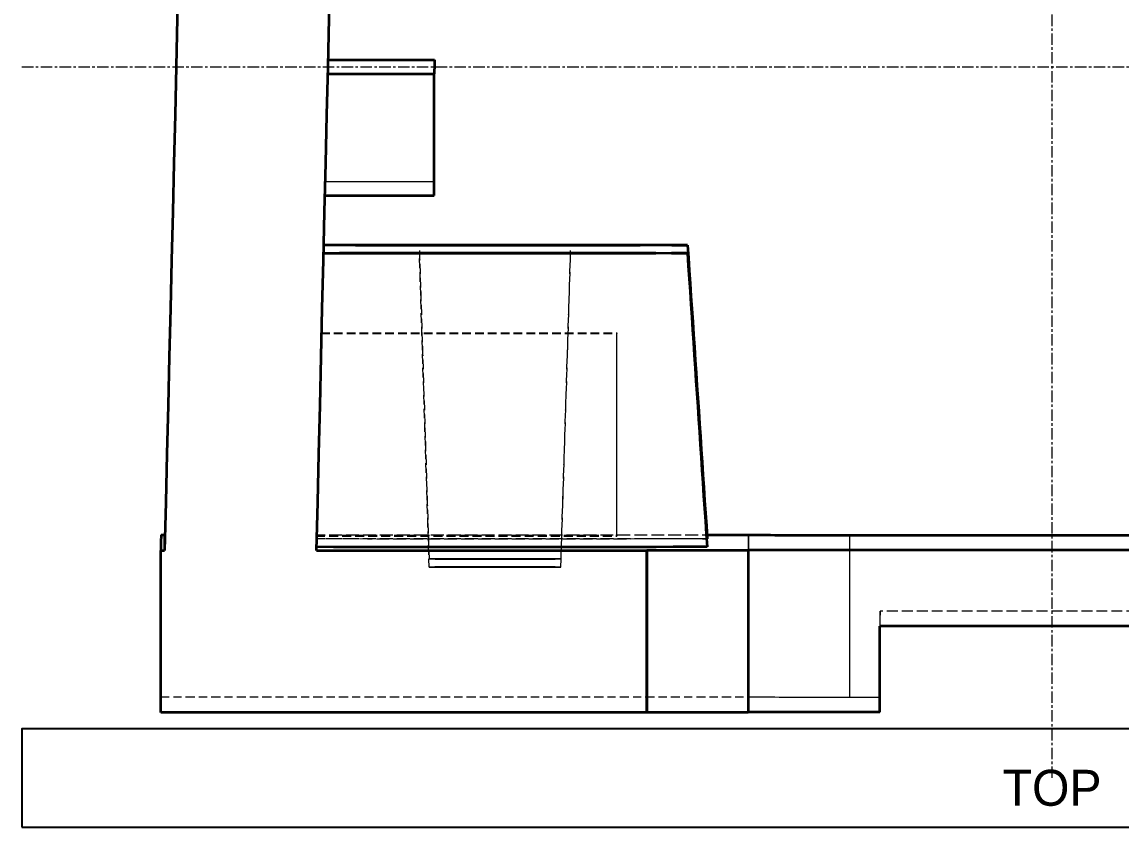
# Model space of a CAD drawing. Header units: millimetres. Extents: x 10 to 410, y 10 to 287.
# Drawn here: x 278 to 345.2, y 187 to 236.2 of the extents above; entities that cross this region are included whole.
import ezdxf
from ezdxf.enums import TextEntityAlignment as Align

# ---------------------------------------------------------------- set-up
doc = ezdxf.new("R2010")
doc.units = ezdxf.units.MM
doc.linetypes.add('CENTER', pattern=[1.15, 0.7, -0.15, 0.15, -0.15])
doc.linetypes.add('DASHED', pattern=[0.75, 0.5, -0.25])
for name, color, linetype, lineweight in [('CENTER', 4, 'CENTER', 13), ('HIDDEN', 8, 'DASHED', 18), ('TITLE_BLOCK', 7, 'CONTINUOUS', 25), ('VISIBLE', 7, 'CONTINUOUS', 35)]:
    doc.layers.add(name, color=color, linetype=linetype, lineweight=lineweight)

msp = doc.modelspace()

# ---------------------------------------------------------------- linework, layer by layer
at = {"layer": 'CENTER'}
for p, q in [((341, 190), (341, 273)), ((278, 233.5), (404, 233.5))]:
    msp.add_line(p, q, dxfattribs=at)
at = {"layer": 'HIDDEN'}
for points in [[(288.365, 273), (288.294, 270.038), (288.224, 267.076), (288.153, 264.114), (288.083, 261.152), (288.012, 258.19), (287.942, 255.228), (287.871, 252.266), (287.801, 249.304), (287.73, 246.342), (287.66, 243.38), (287.589, 240.418), (287.519, 237.455), (287.448, 234.493), (287.378, 231.531), (287.307, 228.569), (287.237, 225.607), (287.166, 222.645), (287.095, 219.683), (287.025, 216.721), (286.954, 213.759), (286.884, 210.797), (286.813, 207.835), (286.743, 204.873)], [(296.033, 204.873), (296.103, 207.835), (296.174, 210.797), (296.244, 213.759), (296.315, 216.721), (296.386, 219.683), (296.456, 222.645), (296.527, 225.607), (296.597, 228.569), (296.668, 231.531), (296.738, 234.493), (296.809, 237.455), (296.879, 240.418), (296.95, 243.38), (297.02, 246.342), (297.091, 249.304), (297.161, 252.266), (297.232, 255.228), (297.302, 258.19), (297.373, 261.152), (297.443, 264.114), (297.514, 267.076), (297.584, 270.038), (297.655, 273)], [(296.548, 226.496), (296.556, 226.819), (296.563, 227.142), (296.571, 227.466), (296.579, 227.789), (296.587, 228.112), (296.594, 228.435), (296.602, 228.758), (296.61, 229.081), (296.617, 229.404), (296.625, 229.728), (296.633, 230.051), (296.64, 230.374), (296.648, 230.697), (296.656, 231.02), (296.663, 231.343), (296.671, 231.666), (296.679, 231.989), (296.687, 232.313), (296.694, 232.636), (296.702, 232.959), (296.71, 233.282), (296.717, 233.605), (296.725, 233.928)], [(296.71, 233.072), (296.71, 233.109), (296.711, 233.146), (296.712, 233.183), (296.712, 233.221), (296.713, 233.258), (296.714, 233.295), (296.714, 233.332), (296.715, 233.37), (296.716, 233.407), (296.716, 233.444), (296.717, 233.481), (296.718, 233.519), (296.718, 233.556), (296.719, 233.593), (296.72, 233.63), (296.72, 233.668), (296.721, 233.705), (296.722, 233.742), (296.722, 233.779), (296.723, 233.817), (296.724, 233.854), (296.724, 233.891), (296.725, 233.928)], [(296.725, 233.928), (296.725, 233.928), (296.725, 233.928), (296.726, 233.928), (296.726, 233.928), (296.726, 233.928), (296.726, 233.928), (296.727, 233.928), (296.727, 233.928), (296.727, 233.928), (296.727, 233.928), (296.728, 233.928), (296.728, 233.928), (296.728, 233.928), (296.728, 233.928), (296.729, 233.928), (296.729, 233.928), (296.729, 233.928), (296.729, 233.928), (296.729, 233.928), (296.73, 233.928), (296.73, 233.928), (296.73, 233.928), (296.73, 233.928)], [(303.228, 226.496), (303.228, 226.819), (303.228, 227.142), (303.228, 227.466), (303.228, 227.789), (303.228, 228.112), (303.228, 228.435), (303.228, 228.758), (303.228, 229.081), (303.228, 229.404), (303.228, 229.728), (303.228, 230.051), (303.228, 230.374), (303.228, 230.697), (303.228, 231.02), (303.228, 231.343), (303.228, 231.666), (303.228, 231.989), (303.228, 232.313), (303.228, 232.636), (303.228, 232.959), (303.228, 233.282), (303.228, 233.605), (303.228, 233.928)], [(296.533, 225.64), (296.54, 225.963), (296.548, 226.286), (296.556, 226.609), (296.564, 226.932), (296.571, 227.255), (296.579, 227.578), (296.587, 227.902), (296.594, 228.225), (296.602, 228.548), (296.61, 228.871), (296.617, 229.194), (296.625, 229.517), (296.633, 229.84), (296.64, 230.164), (296.648, 230.487), (296.656, 230.81), (296.664, 231.133), (296.671, 231.456), (296.679, 231.779), (296.687, 232.102), (296.694, 232.425), (296.702, 232.749), (296.71, 233.072)], [(296.71, 233.072), (296.71, 233.072), (296.71, 233.072), (296.71, 233.072), (296.71, 233.072), (296.71, 233.072), (296.71, 233.072), (296.71, 233.072), (296.71, 233.072), (296.71, 233.072), (296.71, 233.072), (296.71, 233.072), (296.71, 233.072), (296.71, 233.072), (296.71, 233.072), (296.71, 233.072), (296.71, 233.072), (296.71, 233.072), (296.71, 233.072), (296.71, 233.072), (296.71, 233.072), (296.71, 233.072), (296.71, 233.072), (296.71, 233.072)], [(296.533, 225.64), (296.533, 225.677), (296.534, 225.714), (296.535, 225.751), (296.535, 225.789), (296.536, 225.826), (296.537, 225.863), (296.537, 225.9), (296.538, 225.938), (296.539, 225.975), (296.539, 226.012), (296.54, 226.049), (296.541, 226.087), (296.541, 226.124), (296.542, 226.161), (296.543, 226.198), (296.543, 226.236), (296.544, 226.273), (296.545, 226.31), (296.545, 226.347), (296.546, 226.385), (296.547, 226.422), (296.547, 226.459), (296.548, 226.496)], [(296.548, 226.496), (296.838, 226.496), (297.129, 226.496), (297.419, 226.496), (297.71, 226.496), (298, 226.496), (298.291, 226.496), (298.581, 226.496), (298.872, 226.496), (299.162, 226.496), (299.452, 226.496), (299.743, 226.496), (300.033, 226.496), (300.324, 226.496), (300.614, 226.496), (300.905, 226.496), (301.195, 226.496), (301.485, 226.496), (301.776, 226.496), (302.066, 226.496), (302.357, 226.496), (302.647, 226.496), (302.938, 226.496), (303.228, 226.496)], [(303.228, 226.496), (303.227, 226.459), (303.227, 226.422), (303.226, 226.385), (303.225, 226.347), (303.225, 226.31), (303.224, 226.273), (303.223, 226.236), (303.223, 226.198), (303.222, 226.161), (303.221, 226.124), (303.221, 226.087), (303.22, 226.049), (303.219, 226.012), (303.219, 225.975), (303.218, 225.938), (303.217, 225.9), (303.217, 225.863), (303.216, 225.826), (303.215, 225.789), (303.215, 225.751), (303.214, 225.714), (303.213, 225.677), (303.213, 225.64)], [(296.533, 225.64), (296.533, 225.64), (296.533, 225.64), (296.533, 225.64), (296.533, 225.64), (296.533, 225.64), (296.533, 225.64), (296.533, 225.64), (296.533, 225.64), (296.533, 225.64), (296.533, 225.64), (296.533, 225.64), (296.533, 225.64), (296.533, 225.64), (296.533, 225.64), (296.533, 225.64), (296.533, 225.64), (296.533, 225.64), (296.533, 225.64), (296.533, 225.64), (296.533, 225.64), (296.533, 225.64), (296.533, 225.64), (296.533, 225.64)], [(296.456, 222.589), (296.438, 221.808), (296.419, 221.027), (296.4, 220.246), (296.382, 219.465), (296.363, 218.684), (296.345, 217.903), (296.326, 217.122), (296.307, 216.341), (296.289, 215.56), (296.27, 214.779), (296.252, 213.998), (296.233, 213.217), (296.214, 212.436), (296.196, 211.655), (296.177, 210.874), (296.159, 210.093), (296.14, 209.311), (296.121, 208.53), (296.103, 207.749), (296.084, 206.968), (296.066, 206.187), (296.047, 205.406), (296.028, 204.625)], [(296.029, 204.65), (296.048, 205.43), (296.066, 206.211), (296.085, 206.992), (296.103, 207.773), (296.122, 208.553), (296.14, 209.334), (296.159, 210.115), (296.178, 210.896), (296.196, 211.677), (296.215, 212.457), (296.233, 213.238), (296.252, 214.019), (296.271, 214.8), (296.289, 215.58), (296.308, 216.361), (296.326, 217.142), (296.345, 217.923), (296.364, 218.704), (296.382, 219.484), (296.401, 220.265), (296.419, 221.046), (296.438, 221.827), (296.457, 222.607)], [(296.456, 222.589), (296.456, 222.59), (296.456, 222.591), (296.456, 222.591), (296.456, 222.592), (296.456, 222.593), (296.456, 222.594), (296.456, 222.595), (296.456, 222.595), (296.456, 222.596), (296.456, 222.597), (296.456, 222.598), (296.456, 222.599), (296.456, 222.599), (296.456, 222.6), (296.456, 222.601), (296.456, 222.602), (296.456, 222.603), (296.456, 222.603), (296.456, 222.604), (296.456, 222.605), (296.456, 222.606), (296.456, 222.607), (296.457, 222.607)], [(296.46, 222.589), (296.46, 222.589), (296.46, 222.589), (296.46, 222.589), (296.46, 222.589), (296.46, 222.589), (296.459, 222.589), (296.459, 222.589), (296.459, 222.589), (296.459, 222.589), (296.459, 222.589), (296.458, 222.589), (296.458, 222.589), (296.458, 222.589), (296.458, 222.589), (296.458, 222.589), (296.457, 222.589), (296.457, 222.589), (296.457, 222.589), (296.457, 222.589), (296.457, 222.589), (296.457, 222.589), (296.456, 222.589), (296.456, 222.589)], [(296.457, 222.607), (296.457, 222.607), (296.457, 222.607), (296.457, 222.607), (296.457, 222.607), (296.457, 222.607), (296.458, 222.607), (296.458, 222.607), (296.458, 222.607), (296.458, 222.607), (296.458, 222.607), (296.459, 222.607), (296.459, 222.607), (296.459, 222.607), (296.459, 222.607), (296.459, 222.607), (296.46, 222.607), (296.46, 222.607), (296.46, 222.607), (296.46, 222.607), (296.46, 222.607), (296.461, 222.607), (296.461, 222.607), (296.461, 222.607)], [(302.915, 203.399), (302.889, 204.234), (302.863, 205.068), (302.837, 205.903), (302.811, 206.738), (302.785, 207.573), (302.759, 208.407), (302.733, 209.242), (302.706, 210.077), (302.68, 210.912), (302.654, 211.746), (302.628, 212.581), (302.602, 213.416), (302.576, 214.251), (302.55, 215.085), (302.524, 215.92), (302.498, 216.755), (302.472, 217.59), (302.446, 218.424), (302.42, 219.259), (302.393, 220.094), (302.367, 220.929), (302.341, 221.763), (302.315, 222.598)], [(310.967, 203.399), (310.993, 204.234), (311.019, 205.068), (311.045, 205.903), (311.071, 206.738), (311.097, 207.573), (311.123, 208.407), (311.149, 209.242), (311.175, 210.077), (311.201, 210.912), (311.227, 211.746), (311.253, 212.581), (311.28, 213.416), (311.306, 214.251), (311.332, 215.085), (311.358, 215.92), (311.384, 216.755), (311.41, 217.59), (311.436, 218.424), (311.462, 219.259), (311.488, 220.094), (311.514, 220.929), (311.54, 221.763), (311.567, 222.598)], [(296.02, 204.157), (296.039, 204.938), (296.057, 205.719), (296.076, 206.499), (296.094, 207.28), (296.113, 208.061), (296.132, 208.842), (296.15, 209.622), (296.169, 210.403), (296.187, 211.184), (296.206, 211.965), (296.225, 212.746), (296.243, 213.526), (296.262, 214.307), (296.28, 215.088), (296.299, 215.869), (296.318, 216.649), (296.336, 217.43), (296.355, 218.211), (296.373, 218.992), (296.392, 219.773), (296.411, 220.553), (296.429, 221.334), (296.448, 222.115)], [(296.447, 222.096), (296.429, 221.315), (296.41, 220.534), (296.392, 219.753), (296.373, 218.972), (296.354, 218.191), (296.336, 217.41), (296.317, 216.629), (296.299, 215.848), (296.28, 215.067), (296.261, 214.286), (296.243, 213.505), (296.224, 212.724), (296.206, 211.943), (296.187, 211.162), (296.168, 210.381), (296.15, 209.6), (296.131, 208.819), (296.113, 208.038), (296.094, 207.257), (296.075, 206.476), (296.057, 205.695), (296.038, 204.914), (296.02, 204.133)], [(296.447, 222.096), (296.447, 222.097), (296.447, 222.098), (296.447, 222.099), (296.447, 222.1), (296.447, 222.1), (296.447, 222.101), (296.447, 222.102), (296.447, 222.103), (296.448, 222.104), (296.448, 222.104), (296.448, 222.105), (296.448, 222.106), (296.448, 222.107), (296.448, 222.108), (296.448, 222.109), (296.448, 222.109), (296.448, 222.11), (296.448, 222.111), (296.448, 222.112), (296.448, 222.113), (296.448, 222.113), (296.448, 222.114), (296.448, 222.115)], [(296.449, 222.096), (296.449, 222.096), (296.449, 222.096), (296.449, 222.096), (296.448, 222.096), (296.448, 222.096), (296.448, 222.096), (296.448, 222.096), (296.448, 222.096), (296.448, 222.096), (296.448, 222.096), (296.448, 222.096), (296.448, 222.096), (296.448, 222.096), (296.448, 222.096), (296.448, 222.096), (296.448, 222.096), (296.448, 222.096), (296.448, 222.096), (296.448, 222.096), (296.448, 222.096), (296.447, 222.096), (296.447, 222.096), (296.447, 222.096)], [(296.448, 222.115), (296.448, 222.115), (296.448, 222.115), (296.448, 222.115), (296.448, 222.115), (296.448, 222.115), (296.448, 222.115), (296.448, 222.115), (296.448, 222.115), (296.448, 222.115), (296.448, 222.115), (296.448, 222.115), (296.448, 222.115), (296.449, 222.115), (296.449, 222.115), (296.449, 222.115), (296.449, 222.115), (296.449, 222.115), (296.449, 222.115), (296.449, 222.115), (296.449, 222.115), (296.449, 222.115), (296.449, 222.115), (296.449, 222.115)], [(302.906, 202.906), (302.88, 203.741), (302.854, 204.576), (302.828, 205.411), (302.802, 206.245), (302.776, 207.08), (302.75, 207.915), (302.724, 208.75), (302.698, 209.584), (302.672, 210.419), (302.645, 211.254), (302.619, 212.089), (302.593, 212.923), (302.567, 213.758), (302.541, 214.593), (302.515, 215.428), (302.489, 216.262), (302.463, 217.097), (302.437, 217.932), (302.411, 218.767), (302.385, 219.601), (302.359, 220.436), (302.332, 221.271), (302.306, 222.106)], [(310.958, 202.906), (310.984, 203.741), (311.01, 204.576), (311.036, 205.411), (311.062, 206.245), (311.088, 207.08), (311.114, 207.915), (311.14, 208.75), (311.166, 209.584), (311.193, 210.419), (311.219, 211.254), (311.245, 212.089), (311.271, 212.923), (311.297, 213.758), (311.323, 214.593), (311.349, 215.428), (311.375, 216.262), (311.401, 217.097), (311.427, 217.932), (311.453, 218.767), (311.479, 219.601), (311.506, 220.436), (311.532, 221.271), (311.558, 222.106)], [(296.032, 204.798), (296.044, 205.337), (296.057, 205.875), (296.07, 206.414), (296.083, 206.952), (296.096, 207.491), (296.109, 208.029), (296.121, 208.568), (296.134, 209.106), (296.147, 209.645), (296.16, 210.184), (296.173, 210.722), (296.185, 211.261), (296.198, 211.799), (296.211, 212.338), (296.224, 212.876), (296.237, 213.415), (296.25, 213.953), (296.262, 214.492), (296.275, 215.031), (296.288, 215.569), (296.301, 216.108), (296.314, 216.646), (296.326, 217.185)], [(296.033, 204.852), (296.045, 205.39), (296.058, 205.929), (296.071, 206.467), (296.084, 207.006), (296.097, 207.544), (296.109, 208.083), (296.122, 208.621), (296.135, 209.16), (296.148, 209.699), (296.161, 210.237), (296.174, 210.776), (296.186, 211.314), (296.199, 211.853), (296.212, 212.391), (296.225, 212.93), (296.238, 213.468), (296.251, 214.007), (296.263, 214.546), (296.276, 215.084), (296.289, 215.623), (296.302, 216.161), (296.315, 216.7), (296.327, 217.238)], [(296.326, 217.185), (296.327, 217.187), (296.327, 217.189), (296.327, 217.192), (296.327, 217.194), (296.327, 217.196), (296.327, 217.199), (296.327, 217.201), (296.327, 217.203), (296.327, 217.206), (296.327, 217.208), (296.327, 217.21), (296.327, 217.213), (296.327, 217.215), (296.327, 217.217), (296.327, 217.22), (296.327, 217.222), (296.327, 217.224), (296.327, 217.227), (296.327, 217.229), (296.327, 217.231), (296.327, 217.234), (296.327, 217.236), (296.327, 217.238)], [(296.326, 217.185), (297.111, 217.185), (297.896, 217.185), (298.681, 217.185), (299.465, 217.185), (300.25, 217.185), (301.035, 217.185), (301.82, 217.185), (302.604, 217.185), (303.389, 217.185), (304.174, 217.185), (304.959, 217.185), (305.743, 217.185), (306.528, 217.185), (307.313, 217.185), (308.098, 217.185), (308.882, 217.185), (309.667, 217.185), (310.452, 217.185), (311.237, 217.185), (312.021, 217.185), (312.806, 217.185), (313.591, 217.185), (314.376, 217.185)], [(296.327, 217.238), (297.112, 217.238), (297.897, 217.238), (298.682, 217.238), (299.466, 217.238), (300.251, 217.238), (301.036, 217.238), (301.821, 217.238), (302.605, 217.238), (303.39, 217.238), (304.175, 217.238), (304.96, 217.238), (305.744, 217.238), (306.529, 217.238), (307.314, 217.238), (308.099, 217.238), (308.883, 217.238), (309.668, 217.238), (310.453, 217.238), (311.238, 217.238), (312.022, 217.238), (312.807, 217.238), (313.592, 217.238), (314.377, 217.238)], [(314.377, 217.238), (314.377, 217.236), (314.377, 217.234), (314.377, 217.231), (314.377, 217.229), (314.376, 217.227), (314.376, 217.224), (314.376, 217.222), (314.376, 217.22), (314.376, 217.217), (314.376, 217.215), (314.376, 217.213), (314.376, 217.21), (314.376, 217.208), (314.376, 217.206), (314.376, 217.203), (314.376, 217.201), (314.376, 217.199), (314.376, 217.196), (314.376, 217.194), (314.376, 217.192), (314.376, 217.189), (314.376, 217.187), (314.376, 217.185)], [(314.376, 204.798), (314.376, 205.337), (314.376, 205.875), (314.376, 206.414), (314.376, 206.952), (314.376, 207.491), (314.376, 208.029), (314.376, 208.568), (314.376, 209.106), (314.376, 209.645), (314.376, 210.184), (314.376, 210.722), (314.376, 211.261), (314.376, 211.799), (314.376, 212.338), (314.376, 212.876), (314.376, 213.415), (314.376, 213.953), (314.376, 214.492), (314.376, 215.031), (314.376, 215.569), (314.376, 216.108), (314.376, 216.646), (314.376, 217.185)], [(314.377, 204.852), (314.377, 205.39), (314.377, 205.929), (314.377, 206.467), (314.377, 207.006), (314.377, 207.544), (314.377, 208.083), (314.377, 208.621), (314.377, 209.16), (314.377, 209.699), (314.377, 210.237), (314.377, 210.776), (314.377, 211.314), (314.377, 211.853), (314.377, 212.391), (314.377, 212.93), (314.377, 213.468), (314.377, 214.007), (314.377, 214.546), (314.377, 215.084), (314.377, 215.623), (314.377, 216.161), (314.377, 216.7), (314.377, 217.238)], [(286.507, 194.964), (286.507, 195.394), (286.507, 195.825), (286.507, 196.256), (286.507, 196.687), (286.507, 197.118), (286.507, 197.549), (286.507, 197.979), (286.507, 198.41), (286.507, 198.841), (286.507, 199.272), (286.507, 199.703), (286.507, 200.134), (286.507, 200.565), (286.507, 200.995), (286.507, 201.426), (286.507, 201.857), (286.507, 202.288), (286.507, 202.719), (286.507, 203.15), (286.507, 203.58), (286.507, 204.011), (286.507, 204.442), (286.507, 204.873)], [(296.028, 204.625), (296.028, 204.605), (296.028, 204.585), (296.027, 204.564), (296.027, 204.544), (296.027, 204.524), (296.026, 204.503), (296.026, 204.483), (296.026, 204.462), (296.025, 204.442), (296.025, 204.422), (296.024, 204.401), (296.024, 204.381), (296.024, 204.361), (296.023, 204.34), (296.023, 204.32), (296.023, 204.3), (296.022, 204.279), (296.022, 204.259), (296.022, 204.238), (296.021, 204.218), (296.021, 204.198), (296.02, 204.177), (296.02, 204.157)], [(319.864, 204.636), (318.828, 204.628), (317.791, 204.625), (316.755, 204.623), (315.719, 204.621), (314.682, 204.619), (313.646, 204.618), (312.61, 204.617), (311.573, 204.617), (310.537, 204.616), (309.501, 204.615), (308.464, 204.615), (307.428, 204.615), (306.392, 204.615), (305.355, 204.615), (304.319, 204.615), (303.283, 204.616), (302.246, 204.617), (301.21, 204.617), (300.174, 204.618), (299.137, 204.62), (298.101, 204.621), (297.065, 204.623), (296.028, 204.625)], [(296.032, 204.798), (296.031, 204.792), (296.031, 204.785), (296.031, 204.779), (296.031, 204.772), (296.031, 204.766), (296.031, 204.759), (296.031, 204.753), (296.031, 204.746), (296.031, 204.74), (296.03, 204.733), (296.03, 204.727), (296.03, 204.721), (296.03, 204.714), (296.03, 204.708), (296.03, 204.701), (296.03, 204.695), (296.03, 204.688), (296.029, 204.682), (296.029, 204.675), (296.029, 204.669), (296.029, 204.662), (296.029, 204.656), (296.029, 204.65)], [(296.029, 204.65), (297.067, 204.652), (298.105, 204.654), (299.143, 204.655), (300.181, 204.657), (301.22, 204.658), (302.258, 204.658), (303.296, 204.659), (304.334, 204.659), (305.372, 204.66), (306.41, 204.66), (307.448, 204.66), (308.486, 204.66), (309.524, 204.659), (310.563, 204.659), (311.601, 204.658), (312.639, 204.658), (313.677, 204.657), (314.715, 204.655), (315.753, 204.654), (316.791, 204.652), (317.829, 204.65), (318.868, 204.646), (319.906, 204.637)], [(296.032, 204.798), (296.829, 204.798), (297.627, 204.798), (298.424, 204.798), (299.222, 204.798), (300.019, 204.798), (300.817, 204.798), (301.615, 204.798), (302.412, 204.798), (303.21, 204.798), (304.007, 204.798), (304.805, 204.798), (305.602, 204.798), (306.4, 204.798), (307.198, 204.798), (307.995, 204.798), (308.793, 204.798), (309.59, 204.798), (310.388, 204.798), (311.185, 204.798), (311.983, 204.798), (312.781, 204.798), (313.578, 204.798), (314.376, 204.798)], [(296.033, 204.873), (297.07, 204.873), (298.107, 204.873), (299.145, 204.873), (300.182, 204.873), (301.219, 204.873), (302.256, 204.873), (303.294, 204.873), (304.331, 204.873), (305.368, 204.873), (306.406, 204.873), (307.443, 204.873), (308.48, 204.873), (309.517, 204.873), (310.555, 204.873), (311.592, 204.873), (312.629, 204.873), (313.666, 204.873), (314.704, 204.873), (315.741, 204.873), (316.778, 204.873), (317.815, 204.873), (318.853, 204.873), (319.89, 204.873)], [(296.033, 204.873), (296.033, 204.872), (296.033, 204.871), (296.033, 204.87), (296.033, 204.869), (296.033, 204.868), (296.033, 204.867), (296.033, 204.866), (296.033, 204.866), (296.033, 204.865), (296.033, 204.864), (296.033, 204.863), (296.033, 204.862), (296.033, 204.861), (296.033, 204.86), (296.033, 204.859), (296.033, 204.858), (296.033, 204.857), (296.033, 204.856), (296.033, 204.855), (296.033, 204.854), (296.033, 204.853), (296.033, 204.852), (296.033, 204.852)], [(296.033, 204.852), (296.83, 204.852), (297.628, 204.852), (298.425, 204.852), (299.223, 204.852), (300.02, 204.852), (300.818, 204.852), (301.616, 204.852), (302.413, 204.852), (303.211, 204.852), (304.008, 204.852), (304.806, 204.852), (305.603, 204.852), (306.401, 204.852), (307.199, 204.852), (307.996, 204.852), (308.794, 204.852), (309.591, 204.852), (310.389, 204.852), (311.186, 204.852), (311.984, 204.852), (312.782, 204.852), (313.579, 204.852), (314.377, 204.852)], [(314.377, 204.852), (314.377, 204.849), (314.377, 204.847), (314.377, 204.845), (314.377, 204.842), (314.376, 204.84), (314.376, 204.838), (314.376, 204.835), (314.376, 204.833), (314.376, 204.831), (314.376, 204.828), (314.376, 204.826), (314.376, 204.824), (314.376, 204.821), (314.376, 204.819), (314.376, 204.817), (314.376, 204.814), (314.376, 204.812), (314.376, 204.81), (314.376, 204.807), (314.376, 204.805), (314.376, 204.803), (314.376, 204.8), (314.376, 204.798)], [(322.428, 204.873), (322.428, 204.442), (322.428, 204.011), (322.428, 203.58), (322.428, 203.15), (322.428, 202.719), (322.428, 202.288), (322.428, 201.857), (322.428, 201.426), (322.428, 200.995), (322.428, 200.565), (322.428, 200.134), (322.428, 199.703), (322.428, 199.272), (322.428, 198.841), (322.428, 198.41), (322.428, 197.979), (322.428, 197.549), (322.428, 197.118), (322.428, 196.687), (322.428, 196.256), (322.428, 195.825), (322.428, 195.394), (322.428, 194.964)], [(322.428, 194.942), (322.428, 195.373), (322.428, 195.804), (322.428, 196.235), (322.428, 196.666), (322.428, 197.096), (322.428, 197.527), (322.428, 197.958), (322.428, 198.389), (322.428, 198.82), (322.428, 199.251), (322.428, 199.681), (322.428, 200.112), (322.428, 200.543), (322.428, 200.974), (322.428, 201.405), (322.428, 201.836), (322.428, 202.267), (322.428, 202.697), (322.428, 203.128), (322.428, 203.559), (322.428, 203.99), (322.428, 204.421), (322.428, 204.852)], [(322.428, 204.852), (322.428, 204.421), (322.428, 203.99), (322.428, 203.559), (322.428, 203.128), (322.428, 202.697), (322.428, 202.267), (322.428, 201.836), (322.428, 201.405), (322.428, 200.974), (322.428, 200.543), (322.428, 200.112), (322.428, 199.681), (322.428, 199.251), (322.428, 198.82), (322.428, 198.389), (322.428, 197.958), (322.428, 197.527), (322.428, 197.096), (322.428, 196.666), (322.428, 196.235), (322.428, 195.804), (322.428, 195.373), (322.428, 194.942)], [(328.621, 194.931), (328.621, 195.362), (328.621, 195.793), (328.621, 196.224), (328.621, 196.655), (328.621, 197.086), (328.621, 197.517), (328.621, 197.947), (328.621, 198.378), (328.621, 198.809), (328.621, 199.24), (328.621, 199.671), (328.621, 200.102), (328.621, 200.532), (328.621, 200.963), (328.621, 201.394), (328.621, 201.825), (328.621, 202.256), (328.621, 202.687), (328.621, 203.117), (328.621, 203.548), (328.621, 203.979), (328.621, 204.41), (328.621, 204.841)], [(296.02, 204.133), (296.02, 204.123), (296.019, 204.113), (296.019, 204.104), (296.019, 204.094), (296.019, 204.084), (296.019, 204.075), (296.018, 204.065), (296.018, 204.055), (296.018, 204.045), (296.018, 204.036), (296.018, 204.026), (296.018, 204.016), (296.017, 204.007), (296.017, 203.997), (296.017, 203.987), (296.017, 203.977), (296.017, 203.968), (296.017, 203.958), (296.016, 203.948), (296.016, 203.939), (296.016, 203.929), (296.016, 203.919), (296.016, 203.909)], [(296.02, 204.157), (297.058, 204.159), (298.096, 204.161), (299.134, 204.163), (300.173, 204.164), (301.211, 204.165), (302.249, 204.166), (303.287, 204.166), (304.325, 204.167), (305.363, 204.167), (306.401, 204.167), (307.439, 204.167), (308.478, 204.167), (309.516, 204.167), (310.554, 204.166), (311.592, 204.166), (312.63, 204.165), (313.668, 204.164), (314.706, 204.163), (315.744, 204.161), (316.783, 204.16), (317.821, 204.157), (318.859, 204.154), (319.897, 204.145)], [(296.021, 204.133), (296.021, 204.133), (296.021, 204.133), (296.021, 204.133), (296.021, 204.133), (296.021, 204.133), (296.021, 204.133), (296.021, 204.133), (296.021, 204.133), (296.021, 204.133), (296.02, 204.133), (296.02, 204.133), (296.02, 204.133), (296.02, 204.133), (296.02, 204.133), (296.02, 204.133), (296.02, 204.133), (296.02, 204.133), (296.02, 204.133), (296.02, 204.133), (296.02, 204.133), (296.02, 204.133), (296.02, 204.133), (296.02, 204.133)], [(310.967, 203.399), (310.616, 203.402), (310.266, 203.403), (309.916, 203.403), (309.566, 203.404), (309.216, 203.405), (308.866, 203.405), (308.516, 203.405), (308.166, 203.405), (307.816, 203.406), (307.466, 203.406), (307.116, 203.406), (306.766, 203.406), (306.416, 203.406), (306.066, 203.406), (305.716, 203.405), (305.366, 203.405), (305.015, 203.405), (304.665, 203.405), (304.315, 203.404), (303.965, 203.403), (303.615, 203.403), (303.265, 203.402), (302.915, 203.399)], [(302.915, 203.399), (303.265, 203.396), (303.615, 203.395), (303.965, 203.394), (304.315, 203.393), (304.665, 203.393), (305.015, 203.393), (305.366, 203.392), (305.716, 203.392), (306.066, 203.392), (306.416, 203.392), (306.766, 203.392), (307.116, 203.392), (307.466, 203.392), (307.816, 203.392), (308.166, 203.392), (308.516, 203.392), (308.866, 203.393), (309.216, 203.393), (309.566, 203.393), (309.916, 203.394), (310.266, 203.395), (310.616, 203.396), (310.967, 203.399)], [(310.958, 202.906), (310.608, 202.909), (310.258, 202.91), (309.908, 202.911), (309.558, 202.912), (309.207, 202.912), (308.857, 202.912), (308.507, 202.913), (308.157, 202.913), (307.807, 202.913), (307.457, 202.913), (307.107, 202.913), (306.757, 202.913), (306.407, 202.913), (306.057, 202.913), (305.707, 202.913), (305.357, 202.913), (305.007, 202.912), (304.657, 202.912), (304.307, 202.912), (303.957, 202.911), (303.606, 202.91), (303.256, 202.909), (302.906, 202.906)], [(302.906, 202.906), (303.256, 202.903), (303.606, 202.902), (303.957, 202.902), (304.307, 202.901), (304.657, 202.901), (305.007, 202.9), (305.357, 202.9), (305.707, 202.9), (306.057, 202.899), (306.407, 202.899), (306.757, 202.899), (307.107, 202.899), (307.457, 202.899), (307.807, 202.899), (308.157, 202.9), (308.507, 202.9), (308.857, 202.9), (309.207, 202.901), (309.558, 202.901), (309.908, 202.902), (310.258, 202.902), (310.608, 202.903), (310.958, 202.906)], [(330.479, 200.196), (330.479, 200.157), (330.478, 200.118), (330.477, 200.079), (330.476, 200.039), (330.476, 200), (330.475, 199.961), (330.474, 199.922), (330.474, 199.883), (330.473, 199.844), (330.472, 199.805), (330.472, 199.766), (330.471, 199.727), (330.47, 199.688), (330.47, 199.648), (330.469, 199.609), (330.468, 199.57), (330.467, 199.531), (330.467, 199.492), (330.466, 199.453), (330.465, 199.414), (330.465, 199.375), (330.464, 199.336), (330.463, 199.296)], [(330.479, 194.931), (330.479, 195.16), (330.479, 195.389), (330.479, 195.618), (330.479, 195.847), (330.479, 196.076), (330.479, 196.305), (330.479, 196.534), (330.479, 196.763), (330.479, 196.991), (330.479, 197.22), (330.479, 197.449), (330.479, 197.678), (330.479, 197.907), (330.479, 198.136), (330.479, 198.365), (330.479, 198.594), (330.479, 198.823), (330.479, 199.051), (330.479, 199.28), (330.479, 199.509), (330.479, 199.738), (330.479, 199.967), (330.479, 200.196)], [(351.537, 200.196), (350.621, 200.196), (349.706, 200.196), (348.79, 200.196), (347.875, 200.196), (346.959, 200.196), (346.044, 200.196), (345.128, 200.196), (344.212, 200.196), (343.297, 200.196), (342.381, 200.196), (341.466, 200.196), (340.55, 200.196), (339.635, 200.196), (338.719, 200.196), (337.804, 200.196), (336.888, 200.196), (335.973, 200.196), (335.057, 200.196), (334.141, 200.196), (333.226, 200.196), (332.31, 200.196), (331.395, 200.196), (330.479, 200.196)], [(286.507, 194.964), (286.506, 194.922), (286.505, 194.88), (286.505, 194.838), (286.504, 194.796), (286.503, 194.754), (286.502, 194.712), (286.502, 194.67), (286.501, 194.628), (286.5, 194.587), (286.499, 194.545), (286.499, 194.503), (286.498, 194.461), (286.497, 194.419), (286.496, 194.377), (286.496, 194.335), (286.495, 194.293), (286.494, 194.251), (286.493, 194.209), (286.493, 194.168), (286.492, 194.126), (286.491, 194.084), (286.49, 194.042), (286.49, 194)], [(286.507, 194.964), (288.069, 194.964), (289.631, 194.964), (291.192, 194.964), (292.754, 194.964), (294.316, 194.964), (295.878, 194.964), (297.44, 194.964), (299.001, 194.964), (300.563, 194.964), (302.125, 194.964), (303.687, 194.964), (305.249, 194.964), (306.81, 194.964), (308.372, 194.964), (309.934, 194.964), (311.496, 194.964), (313.058, 194.964), (314.619, 194.964), (316.181, 194.964), (317.743, 194.964), (319.305, 194.964), (320.867, 194.964), (322.428, 194.964)], [(322.428, 194.942), (322.428, 194.943), (322.428, 194.944), (322.428, 194.945), (322.428, 194.946), (322.428, 194.947), (322.428, 194.948), (322.428, 194.949), (322.428, 194.95), (322.428, 194.951), (322.428, 194.951), (322.428, 194.952), (322.428, 194.953), (322.428, 194.954), (322.428, 194.955), (322.428, 194.956), (322.428, 194.957), (322.428, 194.958), (322.428, 194.959), (322.428, 194.96), (322.428, 194.961), (322.428, 194.962), (322.428, 194.963), (322.428, 194.964)], [(328.621, 194.931), (328.352, 194.931), (328.083, 194.932), (327.813, 194.932), (327.544, 194.932), (327.275, 194.932), (327.006, 194.932), (326.736, 194.932), (326.467, 194.932), (326.198, 194.932), (325.929, 194.933), (325.659, 194.933), (325.39, 194.933), (325.121, 194.933), (324.851, 194.934), (324.582, 194.934), (324.313, 194.934), (324.044, 194.935), (323.774, 194.936), (323.505, 194.936), (323.236, 194.937), (322.967, 194.938), (322.697, 194.939), (322.428, 194.942)], [(330.479, 194.931), (330.399, 194.931), (330.318, 194.931), (330.237, 194.931), (330.156, 194.931), (330.075, 194.931), (329.995, 194.931), (329.914, 194.931), (329.833, 194.931), (329.752, 194.931), (329.671, 194.931), (329.591, 194.931), (329.51, 194.931), (329.429, 194.931), (329.348, 194.931), (329.268, 194.931), (329.187, 194.931), (329.106, 194.931), (329.025, 194.931), (328.944, 194.931), (328.864, 194.931), (328.783, 194.931), (328.702, 194.931), (328.621, 194.931)], [(330.463, 194.032), (330.464, 194.071), (330.465, 194.11), (330.465, 194.149), (330.466, 194.189), (330.467, 194.228), (330.467, 194.267), (330.468, 194.306), (330.469, 194.345), (330.47, 194.384), (330.47, 194.423), (330.471, 194.462), (330.472, 194.501), (330.472, 194.54), (330.473, 194.58), (330.474, 194.619), (330.474, 194.658), (330.475, 194.697), (330.476, 194.736), (330.476, 194.775), (330.477, 194.814), (330.478, 194.853), (330.479, 194.892), (330.479, 194.931)], [(316.218, 194), (316.218, 194.001), (316.218, 194.002), (316.218, 194.003), (316.218, 194.004), (316.218, 194.005), (316.218, 194.006), (316.218, 194.007), (316.218, 194.007), (316.218, 194.008), (316.218, 194.009), (316.218, 194.01), (316.218, 194.011), (316.218, 194.012), (316.218, 194.013), (316.218, 194.014), (316.218, 194.015), (316.218, 194.016), (316.218, 194.017), (316.218, 194.018), (316.218, 194.019), (316.218, 194.02), (316.218, 194.02), (316.218, 194.021)]]:
    msp.add_lwpolyline(points, dxfattribs=at)
at = {"layer": 'TITLE_BLOCK'}
msp.add_lwpolyline([(278, 187), (404, 187), (404, 193), (278, 193)], close=True, dxfattribs=at)
at = {"layer": 'VISIBLE'}
for points in [[(288.348, 272.036), (288.277, 269.074), (288.207, 266.112), (288.136, 263.15), (288.066, 260.188), (287.995, 257.226), (287.925, 254.264), (287.854, 251.302), (287.784, 248.34), (287.713, 245.378), (287.642, 242.416), (287.572, 239.454), (287.501, 236.492), (287.431, 233.53), (287.36, 230.568), (287.29, 227.606), (287.219, 224.644), (287.149, 221.682), (287.078, 218.72), (287.008, 215.758), (286.937, 212.796), (286.867, 209.833), (286.796, 206.871), (286.726, 203.909)], [(296.016, 203.909), (296.086, 206.871), (296.157, 209.833), (296.227, 212.796), (296.298, 215.758), (296.368, 218.72), (296.439, 221.682), (296.509, 224.644), (296.58, 227.606), (296.65, 230.568), (296.721, 233.53), (296.791, 236.492), (296.862, 239.454), (296.933, 242.416), (297.003, 245.378), (297.074, 248.34), (297.144, 251.302), (297.215, 254.264), (297.285, 257.226), (297.356, 260.188), (297.426, 263.15), (297.497, 266.112), (297.567, 269.074), (297.638, 272.036)], [(296.73, 233.928), (297.013, 233.928), (297.295, 233.928), (297.578, 233.928), (297.86, 233.928), (298.143, 233.928), (298.425, 233.928), (298.708, 233.928), (298.99, 233.928), (299.273, 233.928), (299.555, 233.928), (299.838, 233.928), (300.121, 233.928), (300.403, 233.928), (300.686, 233.928), (300.968, 233.928), (301.251, 233.928), (301.533, 233.928), (301.816, 233.928), (302.098, 233.928), (302.381, 233.928), (302.663, 233.928), (302.946, 233.928), (303.228, 233.928)], [(303.228, 233.928), (303.227, 233.891), (303.227, 233.854), (303.226, 233.817), (303.225, 233.779), (303.225, 233.742), (303.224, 233.705), (303.223, 233.668), (303.223, 233.63), (303.222, 233.593), (303.221, 233.556), (303.221, 233.519), (303.22, 233.481), (303.219, 233.444), (303.219, 233.407), (303.218, 233.37), (303.217, 233.332), (303.217, 233.295), (303.216, 233.258), (303.215, 233.221), (303.215, 233.183), (303.214, 233.146), (303.213, 233.109), (303.213, 233.072)], [(296.71, 233.072), (296.993, 233.072), (297.276, 233.072), (297.558, 233.072), (297.841, 233.072), (298.124, 233.072), (298.406, 233.072), (298.689, 233.072), (298.972, 233.072), (299.255, 233.072), (299.537, 233.072), (299.82, 233.072), (300.103, 233.072), (300.385, 233.072), (300.668, 233.072), (300.951, 233.072), (301.234, 233.072), (301.516, 233.072), (301.799, 233.072), (302.082, 233.072), (302.365, 233.072), (302.647, 233.072), (302.93, 233.072), (303.213, 233.072)], [(303.213, 225.64), (303.213, 225.963), (303.213, 226.286), (303.213, 226.609), (303.213, 226.932), (303.213, 227.255), (303.213, 227.578), (303.213, 227.902), (303.213, 228.225), (303.213, 228.548), (303.213, 228.871), (303.213, 229.194), (303.213, 229.517), (303.213, 229.84), (303.213, 230.164), (303.213, 230.487), (303.213, 230.81), (303.213, 231.133), (303.213, 231.456), (303.213, 231.779), (303.213, 232.102), (303.213, 232.425), (303.213, 232.749), (303.213, 233.072)], [(296.533, 225.64), (296.824, 225.64), (297.114, 225.64), (297.404, 225.64), (297.695, 225.64), (297.985, 225.64), (298.276, 225.64), (298.566, 225.64), (298.856, 225.64), (299.147, 225.64), (299.437, 225.64), (299.728, 225.64), (300.018, 225.64), (300.309, 225.64), (300.599, 225.64), (300.889, 225.64), (301.18, 225.64), (301.47, 225.64), (301.761, 225.64), (302.051, 225.64), (302.342, 225.64), (302.632, 225.64), (302.922, 225.64), (303.213, 225.64)], [(318.708, 222.598), (317.741, 222.59), (316.774, 222.587), (315.806, 222.585), (314.839, 222.583), (313.872, 222.582), (312.905, 222.581), (311.937, 222.58), (310.97, 222.579), (310.003, 222.579), (309.035, 222.578), (308.068, 222.578), (307.101, 222.578), (306.133, 222.578), (305.166, 222.578), (304.199, 222.578), (303.232, 222.579), (302.264, 222.58), (301.297, 222.58), (300.33, 222.581), (299.362, 222.583), (298.395, 222.584), (297.428, 222.586), (296.46, 222.589)], [(296.461, 222.607), (297.428, 222.61), (298.395, 222.612), (299.363, 222.614), (300.33, 222.615), (301.297, 222.616), (302.265, 222.617), (303.232, 222.618), (304.199, 222.618), (305.166, 222.618), (306.134, 222.618), (307.101, 222.619), (308.068, 222.618), (309.036, 222.618), (310.003, 222.618), (310.97, 222.617), (311.937, 222.617), (312.905, 222.616), (313.872, 222.615), (314.839, 222.613), (315.806, 222.612), (316.774, 222.609), (317.741, 222.606), (318.708, 222.598)], [(311.567, 222.598), (311.164, 222.601), (310.762, 222.603), (310.36, 222.604), (309.958, 222.604), (309.555, 222.605), (309.153, 222.605), (308.751, 222.606), (308.349, 222.606), (307.946, 222.606), (307.544, 222.606), (307.142, 222.606), (306.74, 222.606), (306.337, 222.606), (305.935, 222.606), (305.533, 222.606), (305.131, 222.606), (304.729, 222.605), (304.326, 222.605), (303.924, 222.604), (303.522, 222.604), (303.12, 222.603), (302.717, 222.601), (302.315, 222.598)], [(302.315, 222.598), (302.717, 222.595), (303.12, 222.594), (303.522, 222.593), (303.924, 222.592), (304.326, 222.592), (304.729, 222.591), (305.131, 222.591), (305.533, 222.591), (305.935, 222.59), (306.337, 222.59), (306.74, 222.59), (307.142, 222.59), (307.544, 222.59), (307.946, 222.59), (308.349, 222.591), (308.751, 222.591), (309.153, 222.591), (309.555, 222.592), (309.958, 222.592), (310.36, 222.593), (310.762, 222.594), (311.164, 222.595), (311.567, 222.598)], [(318.708, 222.598), (318.76, 221.817), (318.812, 221.036), (318.864, 220.255), (318.916, 219.475), (318.969, 218.694), (319.021, 217.913), (319.073, 217.132), (319.125, 216.351), (319.177, 215.57), (319.229, 214.789), (319.281, 214.008), (319.333, 213.227), (319.385, 212.446), (319.437, 211.666), (319.489, 210.885), (319.541, 210.104), (319.593, 209.323), (319.645, 208.542), (319.697, 207.761), (319.749, 206.98), (319.802, 206.199), (319.854, 205.418), (319.906, 204.637)], [(296.449, 222.115), (297.417, 222.118), (298.384, 222.12), (299.351, 222.121), (300.319, 222.123), (301.286, 222.124), (302.254, 222.124), (303.221, 222.125), (304.188, 222.125), (305.156, 222.126), (306.123, 222.126), (307.091, 222.126), (308.058, 222.126), (309.025, 222.126), (309.993, 222.125), (310.96, 222.125), (311.928, 222.124), (312.895, 222.123), (313.862, 222.122), (314.83, 222.121), (315.797, 222.119), (316.765, 222.117), (317.732, 222.114), (318.699, 222.106)], [(318.699, 222.106), (317.732, 222.098), (316.765, 222.095), (315.797, 222.092), (314.83, 222.091), (313.862, 222.089), (312.895, 222.088), (311.928, 222.087), (310.96, 222.087), (309.993, 222.086), (309.025, 222.086), (308.058, 222.085), (307.09, 222.085), (306.123, 222.085), (305.156, 222.086), (304.188, 222.086), (303.221, 222.086), (302.253, 222.087), (301.286, 222.088), (300.318, 222.089), (299.351, 222.09), (298.384, 222.092), (297.416, 222.094), (296.449, 222.096)], [(311.558, 222.106), (311.156, 222.109), (310.753, 222.11), (310.351, 222.111), (309.949, 222.112), (309.547, 222.112), (309.144, 222.113), (308.742, 222.113), (308.34, 222.113), (307.938, 222.113), (307.535, 222.114), (307.133, 222.114), (306.731, 222.114), (306.329, 222.114), (305.926, 222.113), (305.524, 222.113), (305.122, 222.113), (304.72, 222.113), (304.318, 222.112), (303.915, 222.112), (303.513, 222.111), (303.111, 222.11), (302.709, 222.109), (302.306, 222.106)], [(302.306, 222.106), (302.709, 222.102), (303.111, 222.101), (303.513, 222.1), (303.915, 222.1), (304.318, 222.099), (304.72, 222.099), (305.122, 222.098), (305.524, 222.098), (305.926, 222.098), (306.329, 222.098), (306.731, 222.098), (307.133, 222.098), (307.535, 222.098), (307.938, 222.098), (308.34, 222.098), (308.742, 222.098), (309.144, 222.099), (309.547, 222.099), (309.949, 222.1), (310.351, 222.1), (310.753, 222.101), (311.156, 222.102), (311.558, 222.106)], [(318.699, 222.106), (318.752, 221.325), (318.804, 220.544), (318.856, 219.763), (318.908, 218.982), (318.96, 218.201), (319.012, 217.42), (319.064, 216.639), (319.116, 215.858), (319.168, 215.078), (319.22, 214.297), (319.272, 213.516), (319.324, 212.735), (319.376, 211.954), (319.428, 211.173), (319.48, 210.392), (319.532, 209.611), (319.584, 208.83), (319.637, 208.049), (319.689, 207.269), (319.741, 206.488), (319.793, 205.707), (319.845, 204.926), (319.897, 204.145)], [(286.507, 204.873), (286.506, 204.831), (286.505, 204.789), (286.505, 204.747), (286.504, 204.705), (286.503, 204.664), (286.502, 204.622), (286.502, 204.58), (286.501, 204.538), (286.5, 204.496), (286.499, 204.454), (286.499, 204.412), (286.498, 204.37), (286.497, 204.328), (286.496, 204.286), (286.496, 204.245), (286.495, 204.203), (286.494, 204.161), (286.493, 204.119), (286.493, 204.077), (286.492, 204.035), (286.491, 203.993), (286.49, 203.951), (286.49, 203.909)], [(286.507, 204.873), (286.517, 204.873), (286.527, 204.873), (286.538, 204.873), (286.548, 204.873), (286.558, 204.873), (286.568, 204.873), (286.579, 204.873), (286.589, 204.873), (286.599, 204.873), (286.609, 204.873), (286.62, 204.873), (286.63, 204.873), (286.64, 204.873), (286.651, 204.873), (286.661, 204.873), (286.671, 204.873), (286.681, 204.873), (286.692, 204.873), (286.702, 204.873), (286.712, 204.873), (286.722, 204.873), (286.733, 204.873), (286.743, 204.873)], [(286.726, 203.909), (286.726, 203.951), (286.727, 203.993), (286.728, 204.035), (286.729, 204.077), (286.729, 204.119), (286.73, 204.161), (286.731, 204.203), (286.732, 204.245), (286.732, 204.286), (286.733, 204.328), (286.734, 204.37), (286.735, 204.412), (286.735, 204.454), (286.736, 204.496), (286.737, 204.538), (286.738, 204.58), (286.738, 204.622), (286.739, 204.664), (286.74, 204.705), (286.741, 204.747), (286.741, 204.789), (286.742, 204.831), (286.743, 204.873)], [(319.906, 204.637), (319.904, 204.637), (319.902, 204.637), (319.9, 204.637), (319.898, 204.637), (319.897, 204.637), (319.895, 204.637), (319.893, 204.636), (319.891, 204.636), (319.889, 204.636), (319.888, 204.636), (319.886, 204.636), (319.884, 204.636), (319.882, 204.636), (319.88, 204.636), (319.879, 204.636), (319.877, 204.636), (319.875, 204.636), (319.873, 204.636), (319.871, 204.636), (319.87, 204.636), (319.868, 204.636), (319.866, 204.636), (319.864, 204.636)], [(319.89, 204.873), (320, 204.873), (320.111, 204.873), (320.221, 204.873), (320.331, 204.873), (320.442, 204.873), (320.552, 204.873), (320.663, 204.873), (320.773, 204.873), (320.883, 204.873), (320.994, 204.873), (321.104, 204.873), (321.214, 204.873), (321.325, 204.873), (321.435, 204.873), (321.546, 204.873), (321.656, 204.873), (321.766, 204.873), (321.877, 204.873), (321.987, 204.873), (322.097, 204.873), (322.208, 204.873), (322.318, 204.873), (322.428, 204.873)], [(322.428, 204.852), (322.428, 204.852), (322.428, 204.853), (322.428, 204.854), (322.428, 204.855), (322.428, 204.856), (322.428, 204.857), (322.428, 204.858), (322.428, 204.859), (322.428, 204.86), (322.428, 204.861), (322.428, 204.862), (322.428, 204.863), (322.428, 204.864), (322.428, 204.865), (322.428, 204.866), (322.428, 204.866), (322.428, 204.867), (322.428, 204.868), (322.428, 204.869), (322.428, 204.87), (322.428, 204.871), (322.428, 204.872), (322.428, 204.873)], [(328.621, 204.841), (328.352, 204.841), (328.083, 204.841), (327.813, 204.841), (327.544, 204.841), (327.275, 204.841), (327.006, 204.841), (326.736, 204.841), (326.467, 204.842), (326.198, 204.842), (325.929, 204.842), (325.659, 204.842), (325.39, 204.842), (325.121, 204.843), (324.851, 204.843), (324.582, 204.843), (324.313, 204.844), (324.044, 204.844), (323.774, 204.845), (323.505, 204.846), (323.236, 204.846), (322.967, 204.847), (322.697, 204.848), (322.428, 204.852)], [(353.395, 204.841), (352.318, 204.841), (351.241, 204.841), (350.163, 204.841), (349.086, 204.841), (348.009, 204.841), (346.932, 204.841), (345.855, 204.841), (344.778, 204.841), (343.701, 204.841), (342.624, 204.841), (341.547, 204.841), (340.469, 204.841), (339.392, 204.841), (338.315, 204.841), (337.238, 204.841), (336.161, 204.841), (335.084, 204.841), (334.007, 204.841), (332.93, 204.841), (331.853, 204.841), (330.775, 204.841), (329.698, 204.841), (328.621, 204.841)], [(286.49, 194), (286.49, 194.431), (286.49, 194.862), (286.49, 195.293), (286.49, 195.723), (286.49, 196.154), (286.49, 196.585), (286.49, 197.016), (286.49, 197.447), (286.49, 197.878), (286.49, 198.308), (286.49, 198.739), (286.49, 199.17), (286.49, 199.601), (286.49, 200.032), (286.49, 200.463), (286.49, 200.893), (286.49, 201.324), (286.49, 201.755), (286.49, 202.186), (286.49, 202.617), (286.49, 203.048), (286.49, 203.479), (286.49, 203.909)], [(286.49, 203.909), (286.5, 203.909), (286.51, 203.909), (286.52, 203.909), (286.531, 203.909), (286.541, 203.909), (286.551, 203.909), (286.562, 203.909), (286.572, 203.909), (286.582, 203.909), (286.592, 203.909), (286.603, 203.909), (286.613, 203.909), (286.623, 203.909), (286.633, 203.909), (286.644, 203.909), (286.654, 203.909), (286.664, 203.909), (286.674, 203.909), (286.685, 203.909), (286.695, 203.909), (286.705, 203.909), (286.715, 203.909), (286.726, 203.909)], [(296.016, 203.909), (296.894, 203.909), (297.772, 203.909), (298.651, 203.909), (299.529, 203.909), (300.407, 203.909), (301.286, 203.909), (302.164, 203.909), (303.043, 203.909), (303.921, 203.909), (304.799, 203.909), (305.678, 203.909), (306.556, 203.909), (307.434, 203.909), (308.313, 203.909), (309.191, 203.909), (310.069, 203.909), (310.948, 203.909), (311.826, 203.909), (312.704, 203.909), (313.583, 203.909), (314.461, 203.909), (315.34, 203.909), (316.218, 203.909)], [(319.897, 204.145), (318.859, 204.136), (317.821, 204.133), (316.783, 204.13), (315.745, 204.128), (314.707, 204.127), (313.668, 204.126), (312.63, 204.125), (311.592, 204.124), (310.554, 204.123), (309.516, 204.123), (308.478, 204.123), (307.44, 204.123), (306.402, 204.123), (305.364, 204.123), (304.326, 204.123), (303.288, 204.123), (302.25, 204.124), (301.211, 204.125), (300.173, 204.126), (299.135, 204.127), (298.097, 204.129), (297.059, 204.13), (296.021, 204.133)], [(316.218, 203.931), (316.488, 203.934), (316.757, 203.935), (317.026, 203.936), (317.295, 203.937), (317.565, 203.937), (317.834, 203.938), (318.103, 203.938), (318.373, 203.939), (318.642, 203.939), (318.911, 203.94), (319.18, 203.94), (319.45, 203.94), (319.719, 203.94), (319.988, 203.941), (320.258, 203.941), (320.527, 203.941), (320.796, 203.941), (321.065, 203.941), (321.335, 203.941), (321.604, 203.941), (321.873, 203.941), (322.143, 203.941), (322.412, 203.941)], [(316.218, 203.931), (316.218, 203.5), (316.218, 203.069), (316.218, 202.638), (316.218, 202.207), (316.218, 201.777), (316.218, 201.346), (316.218, 200.915), (316.218, 200.484), (316.218, 200.053), (316.218, 199.622), (316.218, 199.192), (316.218, 198.761), (316.218, 198.33), (316.218, 197.899), (316.218, 197.468), (316.218, 197.037), (316.218, 196.606), (316.218, 196.176), (316.218, 195.745), (316.218, 195.314), (316.218, 194.883), (316.218, 194.452), (316.218, 194.021)], [(316.218, 203.909), (316.218, 203.91), (316.218, 203.911), (316.218, 203.912), (316.218, 203.913), (316.218, 203.914), (316.218, 203.915), (316.218, 203.916), (316.218, 203.917), (316.218, 203.918), (316.218, 203.919), (316.218, 203.92), (316.218, 203.921), (316.218, 203.921), (316.218, 203.922), (316.218, 203.923), (316.218, 203.924), (316.218, 203.925), (316.218, 203.926), (316.218, 203.927), (316.218, 203.928), (316.218, 203.929), (316.218, 203.93), (316.218, 203.931)], [(316.218, 194), (316.218, 194.431), (316.218, 194.862), (316.218, 195.293), (316.218, 195.723), (316.218, 196.154), (316.218, 196.585), (316.218, 197.016), (316.218, 197.447), (316.218, 197.878), (316.218, 198.308), (316.218, 198.739), (316.218, 199.17), (316.218, 199.601), (316.218, 200.032), (316.218, 200.463), (316.218, 200.893), (316.218, 201.324), (316.218, 201.755), (316.218, 202.186), (316.218, 202.617), (316.218, 203.048), (316.218, 203.479), (316.218, 203.909)], [(322.412, 203.941), (322.412, 203.511), (322.412, 203.08), (322.412, 202.649), (322.412, 202.218), (322.412, 201.787), (322.412, 201.356), (322.412, 200.926), (322.412, 200.495), (322.412, 200.064), (322.412, 199.633), (322.412, 199.202), (322.412, 198.771), (322.412, 198.341), (322.412, 197.91), (322.412, 197.479), (322.412, 197.048), (322.412, 196.617), (322.412, 196.186), (322.412, 195.755), (322.412, 195.325), (322.412, 194.894), (322.412, 194.463), (322.412, 194.032)], [(359.572, 203.941), (357.956, 203.941), (356.341, 203.941), (354.725, 203.941), (353.109, 203.941), (351.494, 203.941), (349.878, 203.941), (348.262, 203.941), (346.647, 203.941), (345.031, 203.941), (343.415, 203.941), (341.8, 203.941), (340.184, 203.941), (338.568, 203.941), (336.953, 203.941), (335.337, 203.941), (333.721, 203.941), (332.106, 203.941), (330.49, 203.941), (328.875, 203.941), (327.259, 203.941), (325.643, 203.941), (324.028, 203.941), (322.412, 203.941)], [(330.463, 194.032), (330.463, 194.261), (330.463, 194.49), (330.463, 194.719), (330.463, 194.948), (330.463, 195.177), (330.463, 195.405), (330.463, 195.634), (330.463, 195.863), (330.463, 196.092), (330.463, 196.321), (330.463, 196.55), (330.463, 196.779), (330.463, 197.008), (330.463, 197.237), (330.463, 197.465), (330.463, 197.694), (330.463, 197.923), (330.463, 198.152), (330.463, 198.381), (330.463, 198.61), (330.463, 198.839), (330.463, 199.068), (330.463, 199.296)], [(351.521, 199.296), (350.605, 199.296), (349.69, 199.296), (348.774, 199.296), (347.859, 199.296), (346.943, 199.296), (346.027, 199.296), (345.112, 199.296), (344.196, 199.296), (343.281, 199.296), (342.365, 199.296), (341.45, 199.296), (340.534, 199.296), (339.619, 199.296), (338.703, 199.296), (337.788, 199.296), (336.872, 199.296), (335.956, 199.296), (335.041, 199.296), (334.125, 199.296), (333.21, 199.296), (332.294, 199.296), (331.379, 199.296), (330.463, 199.296)], [(316.218, 194), (314.925, 194), (313.633, 194), (312.34, 194), (311.048, 194), (309.755, 194), (308.463, 194), (307.17, 194), (305.878, 194), (304.585, 194), (303.293, 194), (302, 194), (300.708, 194), (299.415, 194), (298.122, 194), (296.83, 194), (295.537, 194), (294.245, 194), (292.952, 194), (291.66, 194), (290.367, 194), (289.075, 194), (287.782, 194), (286.49, 194)], [(316.218, 194.021), (316.488, 194.025), (316.757, 194.026), (317.026, 194.027), (317.295, 194.027), (317.565, 194.028), (317.834, 194.029), (318.103, 194.029), (318.373, 194.03), (318.642, 194.03), (318.911, 194.03), (319.18, 194.031), (319.45, 194.031), (319.719, 194.031), (319.988, 194.031), (320.258, 194.031), (320.527, 194.032), (320.796, 194.032), (321.065, 194.032), (321.335, 194.032), (321.604, 194.032), (321.873, 194.032), (322.143, 194.032), (322.412, 194.032)], [(330.463, 194.032), (330.113, 194.032), (329.763, 194.032), (329.413, 194.032), (329.063, 194.032), (328.713, 194.032), (328.363, 194.032), (328.013, 194.032), (327.663, 194.032), (327.313, 194.032), (326.963, 194.032), (326.613, 194.032), (326.263, 194.032), (325.912, 194.032), (325.562, 194.032), (325.212, 194.032), (324.862, 194.032), (324.512, 194.032), (324.162, 194.032), (323.812, 194.032), (323.462, 194.032), (323.112, 194.032), (322.762, 194.032), (322.412, 194.032)]]:
    msp.add_lwpolyline(points, dxfattribs=at)

# ---------------------------------------------------------------- texts
at = {"layer": 'TITLE_BLOCK'}
msp.add_text('TOP', height=2.2, dxfattribs=at).set_placement((341, 189.4), align=Align.MIDDLE_CENTER)

doc.saveas('drawing.dxf')
